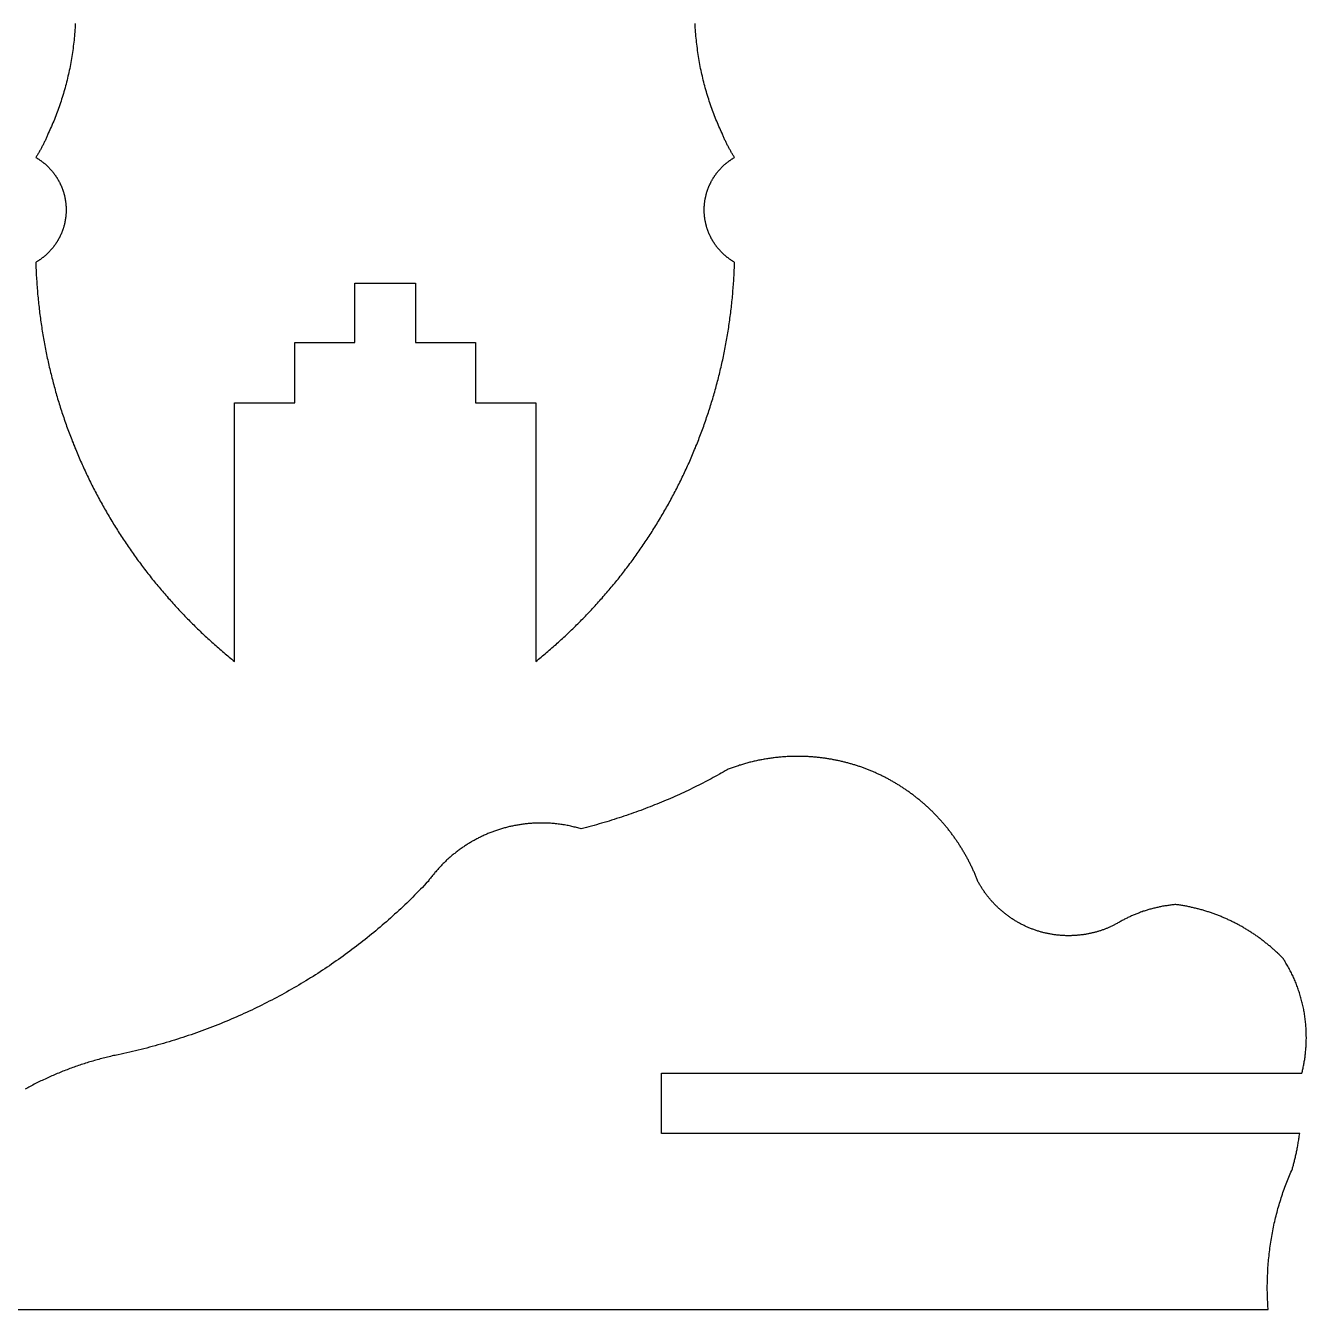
# Model space of a CAD drawing. Extents: x -331 to 1103, y -532 to 1751.
# Drawn here: x 719.1 to 977.4, y 1204.2 to 1463.2 of the extents above; entities that cross this region are included whole.
import ezdxf

# ---------------------------------------------------------------- set-up
doc = ezdxf.new("R2010")
doc.units = 0
doc.layers.add('Default_Layer', color=1, linetype='CONTINUOUS')

msp = doc.modelspace()

# ---------------------------------------------------------------- linework, layer by layer
at = {"layer": 'Default_Layer'}
for points in [[(729.11, 1463.57), (729.09, 1463.15), (729.07, 1462.73), (729.04, 1462.31), (729.01, 1461.89), (728.98, 1461.47), (728.94, 1461.06), (728.9, 1460.64), (728.86, 1460.23), (728.81, 1459.81), (728.77, 1459.4), (728.72, 1458.99), (728.66, 1458.58), (728.61, 1458.17), (728.55, 1457.76), (728.49, 1457.35), (728.42, 1456.94), (728.36, 1456.54), (728.29, 1456.13), (728.22, 1455.73), (728.14, 1455.33), (728.07, 1454.93), (727.99, 1454.53), (727.9, 1454.13), (727.82, 1453.73), (727.73, 1453.34), (727.64, 1452.94), (727.55, 1452.55), (727.46, 1452.15), (727.36, 1451.76), (727.26, 1451.37), (727.16, 1450.99), (727.05, 1450.6), (726.94, 1450.21), (726.83, 1449.83), (726.72, 1449.45), (726.61, 1449.07), (726.49, 1448.69), (726.37, 1448.31), (726.25, 1447.93), (726.12, 1447.56), (726, 1447.18), (725.87, 1446.81), (725.74, 1446.44), (725.6, 1446.07), (725.47, 1445.71), (725.33, 1445.34), (725.19, 1444.98), (725.05, 1444.62), (724.9, 1444.26), (724.76, 1443.9), (724.61, 1443.54), (724.45, 1443.19), (724.3, 1442.83), (724.15, 1442.48), (723.99, 1442.13), (723.83, 1441.78), (723.66, 1441.44), (723.59, 1441.26), (723.52, 1441.09), (723.45, 1440.92), (723.38, 1440.75), (723.31, 1440.58), (723.23, 1440.42), (723.16, 1440.25), (723.08, 1440.09), (723.01, 1439.93), (722.93, 1439.77), (722.86, 1439.61), (722.78, 1439.45), (722.7, 1439.29), (722.63, 1439.14), (722.55, 1438.98), (722.47, 1438.83), (722.39, 1438.68), (722.31, 1438.53), (722.23, 1438.38), (722.15, 1438.24), (722.07, 1438.09), (721.99, 1437.95), (721.91, 1437.81), (721.82, 1437.67), (721.74, 1437.53), (721.66, 1437.39), (721.57, 1437.25), (721.49, 1437.11), (721.4, 1436.98), (721.32, 1436.85), (721.23, 1436.71), (721.15, 1436.58), (721.23, 1436.53), (721.32, 1436.48), (721.4, 1436.43), (721.49, 1436.38), (721.57, 1436.32), (721.66, 1436.27), (721.74, 1436.21), (721.82, 1436.16), (721.9, 1436.1), (721.99, 1436.05), (722.07, 1435.99), (722.15, 1435.93), (722.23, 1435.87), (722.31, 1435.82), (722.39, 1435.76), (722.47, 1435.7), (722.55, 1435.63), (722.62, 1435.57), (722.7, 1435.51), (722.78, 1435.45), (722.85, 1435.39), (722.93, 1435.32), (723.01, 1435.26), (723.08, 1435.19), (723.15, 1435.13), (723.23, 1435.06), (723.3, 1435), (723.37, 1434.93), (723.45, 1434.86), (723.52, 1434.79), (723.59, 1434.73), (723.66, 1434.66), (723.73, 1434.59), (723.8, 1434.52), (723.87, 1434.45), (723.93, 1434.37), (724, 1434.3), (724.07, 1434.23), (724.13, 1434.16), (724.2, 1434.08), (724.27, 1434.01), (724.33, 1433.93), (724.39, 1433.86), (724.46, 1433.78), (724.52, 1433.71), (724.58, 1433.63), (724.64, 1433.55), (724.7, 1433.48), (724.76, 1433.4), (724.82, 1433.32), (724.88, 1433.24), (724.94, 1433.16), (725, 1433.08), (725.06, 1433), (725.11, 1432.92), (725.17, 1432.84), (725.22, 1432.76), (725.28, 1432.68), (725.33, 1432.59), (725.39, 1432.51), (725.44, 1432.43), (725.49, 1432.34), (725.54, 1432.26), (725.59, 1432.17), (725.64, 1432.09), (725.69, 1432), (725.74, 1431.92), (725.79, 1431.83), (725.83, 1431.74), (725.88, 1431.66), (725.93, 1431.57), (725.97, 1431.48), (726.02, 1431.39), (726.06, 1431.3), (726.1, 1431.21), (726.14, 1431.12), (726.19, 1431.03), (726.23, 1430.94), (726.27, 1430.85), (726.31, 1430.76), (726.34, 1430.67), (726.38, 1430.58), (726.42, 1430.48), (726.46, 1430.39), (726.49, 1430.3), (726.53, 1430.2), (726.56, 1430.11), (726.59, 1430.02), (726.63, 1429.92), (726.66, 1429.83), (726.69, 1429.73), (726.72, 1429.64), (726.75, 1429.54), (726.78, 1429.44), (726.81, 1429.35), (726.83, 1429.25), (726.86, 1429.15), (726.89, 1429.05), (726.91, 1428.96), (726.93, 1428.86), (726.96, 1428.76), (726.98, 1428.66), (727, 1428.56), (727.02, 1428.46), (727.04, 1428.36), (727.06, 1428.26), (727.08, 1428.16), (727.1, 1428.06), (727.11, 1427.96), (727.13, 1427.86), (727.15, 1427.76), (727.16, 1427.66), (727.17, 1427.56), (727.19, 1427.45), (727.2, 1427.35), (727.21, 1427.25), (727.22, 1427.15), (727.23, 1427.04), (727.24, 1426.94), (727.24, 1426.84), (727.25, 1426.73), (727.26, 1426.63), (727.26, 1426.52), (727.26, 1426.42), (727.27, 1426.31), (727.27, 1426.21), (727.27, 1426.1), (727.27, 1426), (727.27, 1425.89), (727.27, 1425.79), (727.27, 1425.68), (727.26, 1425.58), (727.26, 1425.47), (727.26, 1425.37), (727.25, 1425.26), (727.24, 1425.16), (727.24, 1425.06), (727.23, 1424.95), (727.22, 1424.85), (727.21, 1424.75), (727.2, 1424.64), (727.19, 1424.54), (727.17, 1424.44), (727.16, 1424.34), (727.15, 1424.24), (727.13, 1424.14), (727.11, 1424.03), (727.1, 1423.93), (727.08, 1423.83), (727.06, 1423.73), (727.04, 1423.63), (727.02, 1423.53), (727, 1423.43), (726.98, 1423.33), (726.96, 1423.24), (726.93, 1423.14), (726.91, 1423.04), (726.89, 1422.94), (726.86, 1422.84), (726.83, 1422.75), (726.81, 1422.65), (726.78, 1422.55), (726.75, 1422.46), (726.72, 1422.36), (726.69, 1422.26), (726.66, 1422.17), (726.63, 1422.07), (726.59, 1421.98), (726.56, 1421.89), (726.53, 1421.79), (726.49, 1421.7), (726.46, 1421.61), (726.42, 1421.51), (726.38, 1421.42), (726.34, 1421.33), (726.31, 1421.24), (726.27, 1421.14), (726.23, 1421.05), (726.19, 1420.96), (726.14, 1420.87), (726.1, 1420.78), (726.06, 1420.69), (726.02, 1420.6), (725.97, 1420.52), (725.93, 1420.43), (725.88, 1420.34), (725.83, 1420.25), (725.79, 1420.17), (725.74, 1420.08), (725.69, 1419.99), (725.64, 1419.91), (725.59, 1419.82), (725.54, 1419.74), (725.49, 1419.65), (725.44, 1419.57), (725.39, 1419.49), (725.33, 1419.4), (725.28, 1419.32), (725.22, 1419.24), (725.17, 1419.16), (725.11, 1419.07), (725.06, 1418.99), (725, 1418.91), (724.94, 1418.83), (724.88, 1418.75), (724.82, 1418.68), (724.76, 1418.6), (724.7, 1418.52), (724.64, 1418.44), (724.58, 1418.36), (724.52, 1418.29), (724.46, 1418.21), (724.39, 1418.14), (724.33, 1418.06), (724.27, 1417.99), (724.2, 1417.91), (724.13, 1417.84), (724.07, 1417.77), (724, 1417.69), (723.93, 1417.62), (723.87, 1417.55), (723.8, 1417.48), (723.73, 1417.41), (723.66, 1417.34), (723.59, 1417.27), (723.52, 1417.2), (723.45, 1417.13), (723.37, 1417.07), (723.3, 1417), (723.23, 1416.93), (723.15, 1416.87), (723.08, 1416.8), (723.01, 1416.74), (722.93, 1416.67), (722.85, 1416.61), (722.78, 1416.55), (722.7, 1416.48), (722.62, 1416.42), (722.55, 1416.36), (722.47, 1416.3), (722.39, 1416.24), (722.31, 1416.18), (722.23, 1416.12), (722.15, 1416.06), (722.07, 1416.01), (721.99, 1415.95), (721.9, 1415.89), (721.82, 1415.84), (721.74, 1415.78), (721.66, 1415.73), (721.57, 1415.67), (721.49, 1415.62), (721.4, 1415.57), (721.32, 1415.52), (721.23, 1415.46), (721.15, 1415.41), (721.16, 1415.03), (721.17, 1414.65), (721.19, 1414.27), (721.2, 1413.89), (721.22, 1413.51), (721.24, 1413.13), (721.26, 1412.75), (721.28, 1412.37), (721.3, 1411.99), (721.33, 1411.62), (721.35, 1411.24), (721.38, 1410.86), (721.41, 1410.48), (721.43, 1410.11), (721.47, 1409.73), (721.5, 1409.35), (721.53, 1408.98), (721.56, 1408.6), (721.6, 1408.23), (721.64, 1407.85), (721.67, 1407.48), (721.71, 1407.11), (721.75, 1406.73), (721.8, 1406.36), (721.84, 1405.99), (721.88, 1405.62), (721.93, 1405.24), (721.98, 1404.87), (722.02, 1404.5), (722.07, 1404.13), (722.12, 1403.76), (722.18, 1403.39), (722.23, 1403.02), (722.28, 1402.65), (722.34, 1402.28), (722.4, 1401.92), (722.45, 1401.55), (722.51, 1401.18), (722.57, 1400.81), (722.64, 1400.45), (722.7, 1400.08), (722.76, 1399.72), (722.83, 1399.35), (722.9, 1398.99), (722.96, 1398.62), (723.03, 1398.26), (723.1, 1397.9), (723.18, 1397.53), (723.25, 1397.17), (723.32, 1396.81), (723.4, 1396.45), (723.47, 1396.09), (723.55, 1395.73), (723.63, 1395.37), (723.71, 1395.01), (723.79, 1394.65), (723.87, 1394.29), (723.96, 1393.93), (724.04, 1393.57), (724.13, 1393.21), (724.22, 1392.86), (724.3, 1392.5), (724.39, 1392.15), (724.49, 1391.79), (724.58, 1391.44), (724.67, 1391.08), (724.76, 1390.73), (724.86, 1390.37), (724.96, 1390.02), (725.05, 1389.67), (725.15, 1389.32), (725.25, 1388.96), (725.36, 1388.61), (725.46, 1388.26), (725.56, 1387.91), (725.67, 1387.56), (725.77, 1387.21), (725.88, 1386.86), (725.99, 1386.52), (726.1, 1386.17), (726.21, 1385.82), (726.32, 1385.48), (726.43, 1385.13), (726.55, 1384.78), (726.66, 1384.44), (726.78, 1384.1), (726.89, 1383.75), (727.01, 1383.41), (727.13, 1383.06), (727.25, 1382.72), (727.38, 1382.38), (727.5, 1382.04), (727.62, 1381.7), (727.75, 1381.36), (727.87, 1381.02), (728, 1380.68), (728.13, 1380.34), (728.26, 1380), (728.39, 1379.67), (728.52, 1379.33), (728.66, 1378.99), (728.79, 1378.66), (728.93, 1378.32), (729.06, 1377.99), (729.2, 1377.65), (729.34, 1377.32), (729.48, 1376.99), (729.62, 1376.65), (729.76, 1376.32), (729.9, 1375.99), (730.05, 1375.66), (730.19, 1375.33), (730.34, 1375), (730.48, 1374.67), (730.63, 1374.34), (730.78, 1374.02), (730.93, 1373.69), (731.08, 1373.36), (731.24, 1373.04), (731.39, 1372.71), (731.54, 1372.39), (731.7, 1372.06), (731.86, 1371.74), (732.01, 1371.42), (732.17, 1371.09), (732.33, 1370.77), (732.49, 1370.45), (732.66, 1370.13), (732.82, 1369.81), (732.98, 1369.49), (733.15, 1369.17), (733.31, 1368.85), (733.48, 1368.54), (733.65, 1368.22), (733.82, 1367.9), (733.99, 1367.59), (734.16, 1367.27), (734.33, 1366.96), (734.51, 1366.64), (734.68, 1366.33), (734.86, 1366.02), (735.03, 1365.71), (735.21, 1365.4), (735.39, 1365.09), (735.57, 1364.78), (735.75, 1364.47), (735.93, 1364.16), (736.11, 1363.85), (736.3, 1363.54), (736.48, 1363.24), (736.67, 1362.93), (736.85, 1362.62), (737.04, 1362.32), (737.23, 1362.02), (737.42, 1361.71), (737.61, 1361.41), (737.8, 1361.11), (737.99, 1360.81), (738.19, 1360.51), (738.38, 1360.21), (738.58, 1359.91), (738.77, 1359.61), (738.97, 1359.31), (739.17, 1359.01), (739.37, 1358.72), (739.57, 1358.42), (739.77, 1358.13), (739.97, 1357.83), (740.17, 1357.54), (740.38, 1357.25), (740.58, 1356.95), (740.79, 1356.66), (740.99, 1356.37), (741.2, 1356.08), (741.41, 1355.79), (741.62, 1355.5), (741.83, 1355.21), (742.04, 1354.93), (742.26, 1354.64), (742.47, 1354.35), (742.68, 1354.07), (742.9, 1353.78), (743.11, 1353.5), (743.33, 1353.22), (743.55, 1352.94), (743.77, 1352.65), (743.99, 1352.37), (744.21, 1352.09), (744.43, 1351.81), (744.65, 1351.53), (744.88, 1351.26), (745.1, 1350.98), (745.33, 1350.7), (745.55, 1350.43), (745.78, 1350.15), (746.01, 1349.88), (746.24, 1349.61), (746.47, 1349.33), (746.7, 1349.06), (746.93, 1348.79), (747.16, 1348.52), (747.4, 1348.25), (747.63, 1347.98), (747.87, 1347.71), (748.1, 1347.45), (748.34, 1347.18), (748.58, 1346.91), (748.82, 1346.65), (749.06, 1346.38), (749.3, 1346.12), (749.54, 1345.86), (749.78, 1345.6), (750.02, 1345.34), (750.27, 1345.08), (750.51, 1344.82), (750.76, 1344.56), (751, 1344.3), (751.25, 1344.04), (751.5, 1343.79), (751.75, 1343.53), (752, 1343.28), (752.25, 1343.02), (752.5, 1342.77), (752.75, 1342.52), (753.01, 1342.27), (753.26, 1342.02), (753.52, 1341.77), (753.77, 1341.52), (754.03, 1341.27), (754.29, 1341.02), (754.54, 1340.78), (754.8, 1340.53), (755.06, 1340.29), (755.32, 1340.04), (755.59, 1339.8), (755.85, 1339.56), (756.11, 1339.31), (756.37, 1339.07), (756.64, 1338.83), (756.91, 1338.6), (757.17, 1338.36), (757.44, 1338.12), (757.71, 1337.88), (757.98, 1337.65), (758.25, 1337.41), (758.52, 1337.18), (758.79, 1336.95), (759.06, 1336.71), (759.33, 1336.48), (759.61, 1336.25), (759.88, 1336.02), (760.15, 1335.79), (760.43, 1335.57), (760.71, 1335.34), (760.99, 1335.11), (761.26, 1334.89), (761.26, 1387.08), (773.4, 1387.08), (773.4, 1399.22), (785.54, 1399.22), (785.54, 1411.23), (797.72, 1411.23), (797.72, 1399.22), (809.86, 1399.22), (809.86, 1387.08), (822, 1387.08), (822, 1334.89), (822.27, 1335.11), (822.55, 1335.34), (822.83, 1335.57), (823.1, 1335.79), (823.38, 1336.02), (823.65, 1336.25), (823.93, 1336.48), (824.2, 1336.71), (824.47, 1336.95), (824.74, 1337.18), (825.01, 1337.41), (825.28, 1337.65), (825.55, 1337.88), (825.82, 1338.12), (826.09, 1338.36), (826.35, 1338.6), (826.62, 1338.83), (826.88, 1339.07), (827.15, 1339.31), (827.41, 1339.56), (827.67, 1339.8), (827.94, 1340.04), (828.2, 1340.29), (828.46, 1340.53), (828.71, 1340.78), (828.97, 1341.02), (829.23, 1341.27), (829.49, 1341.52), (829.74, 1341.77), (830, 1342.02), (830.25, 1342.27), (830.51, 1342.52), (830.76, 1342.77), (831.01, 1343.02), (831.26, 1343.28), (831.51, 1343.53), (831.76, 1343.79), (832.01, 1344.04), (832.25, 1344.3), (832.5, 1344.56), (832.75, 1344.82), (832.99, 1345.08), (833.24, 1345.34), (833.48, 1345.6), (833.72, 1345.86), (833.96, 1346.12), (834.2, 1346.38), (834.44, 1346.65), (834.68, 1346.91), (834.92, 1347.18), (835.16, 1347.45), (835.39, 1347.71), (835.63, 1347.98), (835.86, 1348.25), (836.1, 1348.52), (836.33, 1348.79), (836.56, 1349.06), (836.79, 1349.33), (837.02, 1349.61), (837.25, 1349.88), (837.48, 1350.15), (837.7, 1350.43), (837.93, 1350.7), (838.16, 1350.98), (838.38, 1351.26), (838.6, 1351.53), (838.83, 1351.81), (839.05, 1352.09), (839.27, 1352.37), (839.49, 1352.65), (839.71, 1352.94), (839.93, 1353.22), (840.14, 1353.5), (840.36, 1353.78), (840.58, 1354.07), (840.79, 1354.35), (841, 1354.64), (841.22, 1354.93), (841.43, 1355.21), (841.64, 1355.5), (841.85, 1355.79), (842.06, 1356.08), (842.26, 1356.37), (842.47, 1356.66), (842.68, 1356.95), (842.88, 1357.25), (843.09, 1357.54), (843.29, 1357.83), (843.49, 1358.13), (843.69, 1358.42), (843.89, 1358.72), (844.09, 1359.01), (844.29, 1359.31), (844.49, 1359.61), (844.68, 1359.91), (844.88, 1360.21), (845.07, 1360.51), (845.27, 1360.81), (845.46, 1361.11), (845.65, 1361.41), (845.84, 1361.71), (846.03, 1362.02), (846.22, 1362.32), (846.41, 1362.62), (846.59, 1362.93), (846.78, 1363.24), (846.96, 1363.54), (847.15, 1363.85), (847.33, 1364.16), (847.51, 1364.47), (847.69, 1364.78), (847.87, 1365.09), (848.05, 1365.4), (848.23, 1365.71), (848.4, 1366.02), (848.58, 1366.33), (848.75, 1366.64), (848.92, 1366.96), (849.1, 1367.27), (849.27, 1367.59), (849.44, 1367.9), (849.61, 1368.22), (849.78, 1368.54), (849.94, 1368.85), (850.11, 1369.17), (850.27, 1369.49), (850.44, 1369.81), (850.6, 1370.13), (850.76, 1370.45), (850.92, 1370.77), (851.08, 1371.09), (851.24, 1371.42), (851.4, 1371.74), (851.56, 1372.06), (851.71, 1372.39), (851.87, 1372.71), (852.02, 1373.04), (852.17, 1373.36), (852.33, 1373.69), (852.48, 1374.02), (852.63, 1374.34), (852.77, 1374.67), (852.92, 1375), (853.07, 1375.33), (853.21, 1375.66), (853.36, 1375.99), (853.5, 1376.32), (853.64, 1376.65), (853.78, 1376.99), (853.92, 1377.32), (854.06, 1377.65), (854.2, 1377.99), (854.33, 1378.32), (854.47, 1378.66), (854.6, 1378.99), (854.74, 1379.33), (854.87, 1379.67), (855, 1380), (855.13, 1380.34), (855.26, 1380.68), (855.38, 1381.02), (855.51, 1381.36), (855.64, 1381.7), (855.76, 1382.04), (855.88, 1382.38), (856, 1382.72), (856.13, 1383.06), (856.25, 1383.41), (856.36, 1383.75), (856.48, 1384.1), (856.6, 1384.44), (856.71, 1384.78), (856.83, 1385.13), (856.94, 1385.48), (857.05, 1385.82), (857.16, 1386.17), (857.27, 1386.52), (857.38, 1386.86), (857.49, 1387.21), (857.59, 1387.56), (857.7, 1387.91), (857.8, 1388.26), (857.9, 1388.61), (858, 1388.96), (858.1, 1389.32), (858.2, 1389.67), (858.3, 1390.02), (858.4, 1390.37), (858.49, 1390.73), (858.59, 1391.08), (858.68, 1391.44), (858.77, 1391.79), (858.86, 1392.15), (858.95, 1392.5), (859.04, 1392.86), (859.13, 1393.21), (859.22, 1393.57), (859.3, 1393.93), (859.38, 1394.29), (859.47, 1394.65), (859.55, 1395.01), (859.63, 1395.37), (859.71, 1395.73), (859.78, 1396.09), (859.86, 1396.45), (859.94, 1396.81), (860.01, 1397.17), (860.08, 1397.53), (860.15, 1397.9), (860.23, 1398.26), (860.29, 1398.62), (860.36, 1398.99), (860.43, 1399.35), (860.49, 1399.72), (860.56, 1400.08), (860.62, 1400.45), (860.68, 1400.81), (860.74, 1401.18), (860.8, 1401.55), (860.86, 1401.92), (860.92, 1402.28), (860.97, 1402.65), (861.03, 1403.02), (861.08, 1403.39), (861.13, 1403.76), (861.18, 1404.13), (861.23, 1404.5), (861.28, 1404.87), (861.33, 1405.24), (861.37, 1405.62), (861.42, 1405.99), (861.46, 1406.36), (861.5, 1406.73), (861.54, 1407.11), (861.58, 1407.48), (861.62, 1407.85), (861.66, 1408.23), (861.69, 1408.6), (861.73, 1408.98), (861.76, 1409.35), (861.79, 1409.73), (861.82, 1410.11), (861.85, 1410.48), (861.88, 1410.86), (861.91, 1411.24), (861.93, 1411.62), (861.96, 1411.99), (861.98, 1412.37), (862, 1412.75), (862.02, 1413.13), (862.04, 1413.51), (862.06, 1413.89), (862.07, 1414.27), (862.09, 1414.65), (862.1, 1415.03), (862.11, 1415.41), (862.03, 1415.46), (861.94, 1415.52), (861.86, 1415.57), (861.77, 1415.62), (861.69, 1415.67), (861.6, 1415.73), (861.52, 1415.78), (861.44, 1415.84), (861.35, 1415.89), (861.27, 1415.95), (861.19, 1416.01), (861.11, 1416.06), (861.03, 1416.12), (860.95, 1416.18), (860.87, 1416.24), (860.79, 1416.3), (860.71, 1416.36), (860.63, 1416.42), (860.56, 1416.48), (860.48, 1416.55), (860.4, 1416.61), (860.33, 1416.67), (860.25, 1416.74), (860.18, 1416.8), (860.1, 1416.87), (860.03, 1416.93), (859.96, 1417), (859.88, 1417.07), (859.81, 1417.13), (859.74, 1417.2), (859.67, 1417.27), (859.6, 1417.34), (859.53, 1417.41), (859.46, 1417.48), (859.39, 1417.55), (859.32, 1417.62), (859.26, 1417.69), (859.19, 1417.77), (859.12, 1417.84), (859.06, 1417.91), (858.99, 1417.99), (858.93, 1418.06), (858.86, 1418.14), (858.8, 1418.21), (858.74, 1418.29), (858.68, 1418.36), (858.62, 1418.44), (858.55, 1418.52), (858.49, 1418.6), (858.43, 1418.68), (858.38, 1418.75), (858.32, 1418.83), (858.26, 1418.91), (858.2, 1418.99), (858.15, 1419.07), (858.09, 1419.16), (858.03, 1419.24), (857.98, 1419.32), (857.93, 1419.4), (857.87, 1419.49), (857.82, 1419.57), (857.77, 1419.65), (857.72, 1419.74), (857.67, 1419.82), (857.62, 1419.91), (857.57, 1419.99), (857.52, 1420.08), (857.47, 1420.17), (857.42, 1420.25), (857.38, 1420.34), (857.33, 1420.43), (857.29, 1420.52), (857.24, 1420.6), (857.2, 1420.69), (857.16, 1420.78), (857.11, 1420.87), (857.07, 1420.96), (857.03, 1421.05), (856.99, 1421.14), (856.95, 1421.24), (856.91, 1421.33), (856.88, 1421.42), (856.84, 1421.51), (856.8, 1421.61), (856.77, 1421.7), (856.73, 1421.79), (856.7, 1421.89), (856.67, 1421.98), (856.63, 1422.07), (856.6, 1422.17), (856.57, 1422.26), (856.54, 1422.36), (856.51, 1422.46), (856.48, 1422.55), (856.45, 1422.65), (856.43, 1422.75), (856.4, 1422.84), (856.37, 1422.94), (856.35, 1423.04), (856.32, 1423.14), (856.3, 1423.24), (856.28, 1423.33), (856.26, 1423.43), (856.24, 1423.53), (856.22, 1423.63), (856.2, 1423.73), (856.18, 1423.83), (856.16, 1423.93), (856.14, 1424.03), (856.13, 1424.14), (856.11, 1424.24), (856.1, 1424.34), (856.09, 1424.44), (856.07, 1424.54), (856.06, 1424.64), (856.05, 1424.75), (856.04, 1424.85), (856.03, 1424.95), (856.02, 1425.06), (856.02, 1425.16), (856.01, 1425.26), (856, 1425.37), (856, 1425.47), (855.99, 1425.58), (855.99, 1425.68), (855.99, 1425.79), (855.99, 1425.89), (855.99, 1426), (855.99, 1426.1), (855.99, 1426.21), (855.99, 1426.31), (855.99, 1426.42), (856, 1426.52), (856, 1426.63), (856.01, 1426.73), (856.02, 1426.84), (856.02, 1426.94), (856.03, 1427.04), (856.04, 1427.15), (856.05, 1427.25), (856.06, 1427.35), (856.07, 1427.45), (856.09, 1427.56), (856.1, 1427.66), (856.11, 1427.76), (856.13, 1427.86), (856.14, 1427.96), (856.16, 1428.06), (856.18, 1428.16), (856.2, 1428.26), (856.22, 1428.36), (856.24, 1428.46), (856.26, 1428.56), (856.28, 1428.66), (856.3, 1428.76), (856.32, 1428.86), (856.35, 1428.96), (856.37, 1429.05), (856.4, 1429.15), (856.43, 1429.25), (856.45, 1429.35), (856.48, 1429.44), (856.51, 1429.54), (856.54, 1429.64), (856.57, 1429.73), (856.6, 1429.83), (856.63, 1429.92), (856.67, 1430.02), (856.7, 1430.11), (856.73, 1430.2), (856.77, 1430.3), (856.8, 1430.39), (856.84, 1430.48), (856.88, 1430.58), (856.91, 1430.67), (856.95, 1430.76), (856.99, 1430.85), (857.03, 1430.94), (857.07, 1431.03), (857.11, 1431.12), (857.16, 1431.21), (857.2, 1431.3), (857.24, 1431.39), (857.29, 1431.48), (857.33, 1431.57), (857.38, 1431.66), (857.42, 1431.74), (857.47, 1431.83), (857.52, 1431.92), (857.57, 1432), (857.62, 1432.09), (857.67, 1432.17), (857.72, 1432.26), (857.77, 1432.34), (857.82, 1432.43), (857.87, 1432.51), (857.93, 1432.59), (857.98, 1432.68), (858.03, 1432.76), (858.09, 1432.84), (858.15, 1432.92), (858.2, 1433), (858.26, 1433.08), (858.32, 1433.16), (858.38, 1433.24), (858.43, 1433.32), (858.49, 1433.4), (858.55, 1433.48), (858.62, 1433.55), (858.68, 1433.63), (858.74, 1433.71), (858.8, 1433.78), (858.86, 1433.86), (858.93, 1433.93), (858.99, 1434.01), (859.06, 1434.08), (859.12, 1434.16), (859.19, 1434.23), (859.26, 1434.3), (859.32, 1434.37), (859.39, 1434.45), (859.46, 1434.52), (859.53, 1434.59), (859.6, 1434.66), (859.67, 1434.73), (859.74, 1434.79), (859.81, 1434.86), (859.88, 1434.93), (859.96, 1435), (860.03, 1435.06), (860.1, 1435.13), (860.18, 1435.19), (860.25, 1435.26), (860.33, 1435.32), (860.4, 1435.39), (860.48, 1435.45), (860.56, 1435.51), (860.63, 1435.57), (860.71, 1435.63), (860.79, 1435.7), (860.87, 1435.76), (860.95, 1435.82), (861.03, 1435.87), (861.11, 1435.93), (861.19, 1435.99), (861.27, 1436.05), (861.35, 1436.1), (861.44, 1436.16), (861.52, 1436.21), (861.6, 1436.27), (861.69, 1436.32), (861.77, 1436.38), (861.86, 1436.43), (861.94, 1436.48), (862.03, 1436.53), (862.11, 1436.58), (862.03, 1436.71), (861.94, 1436.85), (861.86, 1436.98), (861.77, 1437.11), (861.69, 1437.25), (861.6, 1437.39), (861.52, 1437.53), (861.44, 1437.67), (861.35, 1437.81), (861.27, 1437.95), (861.19, 1438.09), (861.11, 1438.24), (861.03, 1438.38), (860.95, 1438.53), (860.87, 1438.68), (860.79, 1438.83), (860.71, 1438.98), (860.63, 1439.14), (860.55, 1439.29), (860.48, 1439.45), (860.4, 1439.61), (860.32, 1439.77), (860.25, 1439.93), (860.17, 1440.09), (860.1, 1440.25), (860.03, 1440.42), (859.95, 1440.58), (859.88, 1440.75), (859.81, 1440.92), (859.74, 1441.09), (859.66, 1441.26), (859.59, 1441.44), (859.43, 1441.78), (859.27, 1442.13), (859.11, 1442.48), (858.96, 1442.83), (858.8, 1443.19), (858.65, 1443.54), (858.5, 1443.9), (858.36, 1444.26), (858.21, 1444.62), (858.07, 1444.98), (857.93, 1445.34), (857.79, 1445.71), (857.65, 1446.07), (857.52, 1446.44), (857.39, 1446.81), (857.26, 1447.18), (857.13, 1447.56), (857.01, 1447.93), (856.89, 1448.31), (856.77, 1448.69), (856.65, 1449.07), (856.54, 1449.45), (856.42, 1449.83), (856.31, 1450.21), (856.21, 1450.6), (856.1, 1450.99), (856, 1451.37), (855.9, 1451.76), (855.8, 1452.15), (855.71, 1452.55), (855.62, 1452.94), (855.53, 1453.34), (855.44, 1453.73), (855.35, 1454.13), (855.27, 1454.53), (855.19, 1454.93), (855.12, 1455.33), (855.04, 1455.73), (854.97, 1456.13), (854.9, 1456.54), (854.83, 1456.94), (854.77, 1457.35), (854.71, 1457.76), (854.65, 1458.17), (854.6, 1458.58), (854.54, 1458.99), (854.49, 1459.4), (854.45, 1459.81), (854.4, 1460.23), (854.36, 1460.64), (854.32, 1461.06), (854.28, 1461.47), (854.25, 1461.89), (854.22, 1462.31), (854.19, 1462.73), (854.17, 1463.15), (854.14, 1463.57)], [(686.03, 1204.23), (969.74, 1204.23), (969.72, 1204.48), (969.71, 1204.73), (969.69, 1204.99), (969.67, 1205.26), (969.66, 1205.52), (969.65, 1205.79), (969.63, 1206.06), (969.62, 1206.34), (969.61, 1206.62), (969.6, 1206.9), (969.6, 1207.18), (969.59, 1207.47), (969.59, 1207.76), (969.58, 1208.04), (969.58, 1208.33), (969.58, 1208.62), (969.58, 1209.03), (969.59, 1209.43), (969.59, 1209.84), (969.6, 1210.24), (969.61, 1210.65), (969.63, 1211.05), (969.65, 1211.45), (969.67, 1211.85), (969.69, 1212.25), (969.71, 1212.65), (969.74, 1213.05), (969.77, 1213.45), (969.81, 1213.85), (969.84, 1214.24), (969.88, 1214.64), (969.92, 1215.03), (969.96, 1215.43), (970.01, 1215.82), (970.06, 1216.21), (970.11, 1216.6), (970.16, 1216.99), (970.22, 1217.38), (970.28, 1217.77), (970.34, 1218.15), (970.4, 1218.54), (970.47, 1218.92), (970.53, 1219.31), (970.6, 1219.69), (970.68, 1220.07), (970.75, 1220.45), (970.83, 1220.83), (970.91, 1221.21), (970.99, 1221.58), (971.08, 1221.96), (971.16, 1222.33), (971.25, 1222.71), (971.34, 1223.08), (971.44, 1223.45), (971.53, 1223.82), (971.63, 1224.19), (971.73, 1224.55), (971.84, 1224.92), (971.94, 1225.28), (972.05, 1225.64), (972.16, 1226.01), (972.27, 1226.36), (972.38, 1226.72), (972.5, 1227.08), (972.62, 1227.43), (972.74, 1227.79), (972.86, 1228.14), (972.98, 1228.49), (973.11, 1228.84), (973.24, 1229.19), (973.37, 1229.53), (973.5, 1229.88), (973.64, 1230.22), (973.77, 1230.56), (973.91, 1230.9), (974.05, 1231.24), (974.19, 1231.58), (974.34, 1231.91), (974.49, 1232.25), (974.63, 1232.58), (974.69, 1232.76), (974.74, 1232.95), (974.79, 1233.13), (974.84, 1233.32), (974.89, 1233.52), (974.94, 1233.71), (974.99, 1233.91), (975.04, 1234.11), (975.09, 1234.32), (975.14, 1234.52), (975.19, 1234.73), (975.24, 1234.94), (975.29, 1235.16), (975.34, 1235.37), (975.38, 1235.59), (975.43, 1235.81), (975.48, 1236.04), (975.52, 1236.26), (975.57, 1236.49), (975.61, 1236.72), (975.66, 1236.96), (975.7, 1237.19), (975.74, 1237.43), (975.79, 1237.67), (975.83, 1237.91), (975.87, 1238.16), (975.91, 1238.41), (975.95, 1238.66), (975.99, 1238.91), (976.03, 1239.16), (976.07, 1239.42), (976.11, 1239.68), (847.39, 1239.68), (847.39, 1251.86), (976.54, 1251.86), (976.6, 1252.06), (976.65, 1252.27), (976.7, 1252.48), (976.75, 1252.69), (976.79, 1252.9), (976.84, 1253.11), (976.88, 1253.33), (976.93, 1253.54), (976.97, 1253.76), (977.01, 1253.98), (977.04, 1254.2), (977.08, 1254.43), (977.12, 1254.65), (977.15, 1254.87), (977.18, 1255.1), (977.21, 1255.33), (977.24, 1255.56), (977.26, 1255.78), (977.29, 1256.02), (977.31, 1256.25), (977.33, 1256.48), (977.35, 1256.71), (977.37, 1256.95), (977.39, 1257.18), (977.4, 1257.42), (977.41, 1257.66), (977.42, 1257.89), (977.43, 1258.13), (977.44, 1258.37), (977.44, 1258.61), (977.45, 1258.85), (977.45, 1259.09), (977.44, 1259.37), (977.44, 1259.64), (977.43, 1259.92), (977.43, 1260.19), (977.41, 1260.46), (977.4, 1260.74), (977.38, 1261.01), (977.37, 1261.28), (977.35, 1261.55), (977.32, 1261.82), (977.3, 1262.09), (977.27, 1262.36), (977.24, 1262.62), (977.2, 1262.89), (977.17, 1263.15), (977.13, 1263.42), (977.09, 1263.68), (977.05, 1263.95), (977, 1264.21), (976.96, 1264.47), (976.91, 1264.73), (976.86, 1264.99), (976.8, 1265.25), (976.75, 1265.51), (976.69, 1265.77), (976.63, 1266.02), (976.56, 1266.28), (976.5, 1266.53), (976.43, 1266.79), (976.36, 1267.04), (976.29, 1267.29), (976.22, 1267.54), (976.14, 1267.79), (976.06, 1268.04), (975.98, 1268.29), (975.9, 1268.53), (975.82, 1268.78), (975.73, 1269.02), (975.64, 1269.26), (975.55, 1269.51), (975.46, 1269.75), (975.37, 1269.99), (975.27, 1270.22), (975.17, 1270.46), (975.07, 1270.7), (974.97, 1270.93), (974.87, 1271.17), (974.76, 1271.4), (974.65, 1271.63), (974.54, 1271.86), (974.43, 1272.09), (974.32, 1272.31), (974.2, 1272.54), (974.08, 1272.76), (973.96, 1272.99), (973.84, 1273.21), (973.72, 1273.43), (973.59, 1273.65), (973.47, 1273.87), (973.34, 1274.08), (973.21, 1274.3), (973.08, 1274.51), (972.94, 1274.73), (972.81, 1274.94), (972.81, 1274.94), (972.68, 1275.07), (972.54, 1275.21), (972.41, 1275.34), (972.28, 1275.48), (972.14, 1275.61), (972.01, 1275.74), (971.87, 1275.87), (971.73, 1276), (971.6, 1276.13), (971.46, 1276.26), (971.32, 1276.39), (971.18, 1276.52), (971.04, 1276.65), (970.9, 1276.78), (970.76, 1276.9), (970.62, 1277.03), (970.48, 1277.15), (970.33, 1277.28), (970.19, 1277.4), (970.05, 1277.52), (969.9, 1277.64), (969.76, 1277.76), (969.61, 1277.88), (969.46, 1278), (969.31, 1278.12), (969.17, 1278.24), (969.02, 1278.36), (968.87, 1278.47), (968.72, 1278.59), (968.57, 1278.71), (968.42, 1278.82), (968.26, 1278.93), (968.11, 1279.05), (967.96, 1279.16), (967.8, 1279.27), (967.65, 1279.38), (967.5, 1279.49), (967.34, 1279.6), (967.18, 1279.71), (967.03, 1279.81), (966.87, 1279.92), (966.71, 1280.03), (966.55, 1280.13), (966.39, 1280.24), (966.23, 1280.34), (966.07, 1280.44), (965.91, 1280.54), (965.75, 1280.64), (965.59, 1280.74), (965.43, 1280.84), (965.26, 1280.94), (965.1, 1281.04), (964.94, 1281.14), (964.77, 1281.23), (964.61, 1281.33), (964.44, 1281.42), (964.27, 1281.52), (964.11, 1281.61), (963.94, 1281.7), (963.77, 1281.79), (963.6, 1281.88), (963.43, 1281.97), (963.26, 1282.06), (963.09, 1282.15), (962.92, 1282.24), (962.75, 1282.32), (962.58, 1282.41), (962.4, 1282.49), (962.23, 1282.58), (962.06, 1282.66), (961.88, 1282.74), (961.71, 1282.82), (961.53, 1282.9), (961.36, 1282.98), (961.18, 1283.06), (961, 1283.14), (960.83, 1283.21), (960.65, 1283.29), (960.47, 1283.36), (960.29, 1283.44), (960.11, 1283.51), (959.93, 1283.58), (959.75, 1283.65), (959.57, 1283.72), (959.39, 1283.79), (959.21, 1283.86), (959.02, 1283.93), (958.84, 1284), (958.66, 1284.06), (958.47, 1284.13), (958.29, 1284.19), (958.11, 1284.25), (957.92, 1284.31), (957.73, 1284.38), (957.55, 1284.44), (957.36, 1284.49), (957.17, 1284.55), (956.99, 1284.61), (956.8, 1284.67), (956.61, 1284.72), (956.42, 1284.78), (956.23, 1284.83), (956.04, 1284.88), (955.85, 1284.93), (955.66, 1284.99), (955.47, 1285.03), (955.28, 1285.08), (955.08, 1285.13), (954.89, 1285.18), (954.7, 1285.22), (954.5, 1285.27), (954.31, 1285.31), (954.12, 1285.36), (953.92, 1285.4), (953.73, 1285.44), (953.53, 1285.48), (953.33, 1285.52), (953.14, 1285.56), (952.94, 1285.59), (952.74, 1285.63), (952.55, 1285.66), (952.35, 1285.7), (952.15, 1285.73), (951.95, 1285.76), (951.75, 1285.79), (951.55, 1285.82), (951.35, 1285.85), (951.15, 1285.88), (950.94, 1285.86), (950.73, 1285.84), (950.52, 1285.82), (950.31, 1285.79), (950.1, 1285.77), (949.9, 1285.74), (949.69, 1285.71), (949.48, 1285.69), (949.28, 1285.65), (949.07, 1285.62), (948.87, 1285.59), (948.67, 1285.55), (948.46, 1285.52), (948.26, 1285.48), (948.06, 1285.44), (947.86, 1285.4), (947.66, 1285.36), (947.46, 1285.31), (947.26, 1285.27), (947.06, 1285.22), (946.86, 1285.18), (946.67, 1285.13), (946.47, 1285.08), (946.27, 1285.03), (946.08, 1284.97), (945.89, 1284.92), (945.69, 1284.86), (945.5, 1284.81), (945.31, 1284.75), (945.12, 1284.69), (944.93, 1284.63), (944.74, 1284.57), (944.55, 1284.51), (944.36, 1284.44), (944.18, 1284.38), (943.99, 1284.31), (943.8, 1284.24), (943.62, 1284.17), (943.43, 1284.1), (943.25, 1284.03), (943.07, 1283.96), (942.89, 1283.88), (942.71, 1283.81), (942.53, 1283.73), (942.35, 1283.65), (942.17, 1283.58), (941.99, 1283.5), (941.82, 1283.41), (941.64, 1283.33), (941.47, 1283.25), (941.29, 1283.16), (941.12, 1283.08), (940.95, 1282.99), (940.78, 1282.9), (940.61, 1282.81), (940.44, 1282.72), (940.27, 1282.63), (940.1, 1282.54), (939.93, 1282.45), (939.77, 1282.35), (939.6, 1282.26), (939.44, 1282.16), (939.28, 1282.06), (939.12, 1281.96), (938.98, 1281.89), (938.85, 1281.83), (938.72, 1281.76), (938.59, 1281.69), (938.45, 1281.63), (938.32, 1281.56), (938.18, 1281.5), (938.04, 1281.43), (937.91, 1281.37), (937.77, 1281.31), (937.63, 1281.25), (937.49, 1281.19), (937.35, 1281.13), (937.21, 1281.08), (937.07, 1281.02), (936.93, 1280.97), (936.79, 1280.91), (936.64, 1280.86), (936.5, 1280.81), (936.35, 1280.75), (936.21, 1280.7), (936.06, 1280.65), (935.92, 1280.61), (935.77, 1280.56), (935.62, 1280.51), (935.48, 1280.47), (935.33, 1280.42), (935.18, 1280.38), (935.03, 1280.34), (934.88, 1280.3), (934.73, 1280.26), (934.58, 1280.22), (934.42, 1280.18), (934.27, 1280.15), (934.12, 1280.11), (933.96, 1280.08), (933.81, 1280.04), (933.66, 1280.01), (933.5, 1279.98), (933.35, 1279.95), (933.19, 1279.92), (933.03, 1279.9), (932.88, 1279.87), (932.72, 1279.85), (932.56, 1279.82), (932.4, 1279.8), (932.24, 1279.78), (932.09, 1279.76), (931.93, 1279.74), (931.77, 1279.72), (931.61, 1279.7), (931.45, 1279.69), (931.28, 1279.67), (931.12, 1279.66), (930.96, 1279.65), (930.8, 1279.64), (930.64, 1279.63), (930.47, 1279.62), (930.31, 1279.61), (930.15, 1279.61), (929.98, 1279.6), (929.82, 1279.6), (929.65, 1279.6), (929.49, 1279.6), (929.3, 1279.6), (929.12, 1279.6), (928.94, 1279.6), (928.75, 1279.61), (928.57, 1279.62), (928.39, 1279.63), (928.21, 1279.64), (928.02, 1279.65), (927.84, 1279.66), (927.66, 1279.68), (927.48, 1279.69), (927.3, 1279.71), (927.12, 1279.73), (926.94, 1279.75), (926.76, 1279.77), (926.59, 1279.8), (926.41, 1279.82), (926.23, 1279.85), (926.06, 1279.88), (925.88, 1279.91), (925.7, 1279.94), (925.53, 1279.97), (925.35, 1280.01), (925.18, 1280.05), (925.01, 1280.08), (924.83, 1280.12), (924.66, 1280.16), (924.49, 1280.2), (924.32, 1280.25), (924.15, 1280.29), (923.98, 1280.34), (923.81, 1280.39), (923.64, 1280.43), (923.47, 1280.48), (923.3, 1280.54), (923.13, 1280.59), (922.97, 1280.64), (922.8, 1280.7), (922.64, 1280.76), (922.47, 1280.82), (922.31, 1280.88), (922.14, 1280.94), (921.98, 1281), (921.82, 1281.06), (921.66, 1281.13), (921.5, 1281.2), (921.34, 1281.26), (921.18, 1281.33), (921.02, 1281.4), (920.86, 1281.47), (920.7, 1281.55), (920.55, 1281.62), (920.39, 1281.7), (920.23, 1281.78), (920.08, 1281.85), (919.93, 1281.93), (919.77, 1282.01), (919.62, 1282.1), (919.47, 1282.18), (919.32, 1282.26), (919.17, 1282.35), (919.02, 1282.44), (918.87, 1282.52), (918.72, 1282.61), (918.58, 1282.7), (918.43, 1282.8), (918.28, 1282.89), (918.14, 1282.98), (918, 1283.08), (917.85, 1283.17), (917.71, 1283.27), (917.57, 1283.37), (917.43, 1283.47), (917.29, 1283.57), (917.15, 1283.67), (917.01, 1283.78), (916.87, 1283.88), (916.74, 1283.99), (916.6, 1284.09), (916.47, 1284.2), (916.34, 1284.31), (916.2, 1284.42), (916.07, 1284.53), (915.94, 1284.65), (915.81, 1284.76), (915.68, 1284.87), (915.55, 1284.99), (915.43, 1285.1), (915.3, 1285.22), (915.18, 1285.34), (915.05, 1285.46), (914.93, 1285.58), (914.81, 1285.7), (914.68, 1285.83), (914.56, 1285.95), (914.44, 1286.07), (914.33, 1286.2), (914.21, 1286.33), (914.09, 1286.45), (913.98, 1286.58), (913.86, 1286.71), (913.75, 1286.84), (913.64, 1286.98), (913.53, 1287.11), (913.42, 1287.24), (913.31, 1287.38), (913.2, 1287.51), (913.09, 1287.65), (912.99, 1287.79), (912.88, 1287.92), (912.78, 1288.06), (912.67, 1288.2), (912.57, 1288.34), (912.47, 1288.49), (912.37, 1288.63), (912.28, 1288.77), (912.18, 1288.92), (912.08, 1289.06), (911.99, 1289.21), (911.89, 1289.36), (911.8, 1289.5), (911.71, 1289.65), (911.62, 1289.8), (911.53, 1289.95), (911.44, 1290.1), (911.36, 1290.26), (911.27, 1290.41), (911.19, 1290.56), (911.12, 1290.74), (911.05, 1290.91), (910.98, 1291.08), (910.91, 1291.25), (910.84, 1291.43), (910.77, 1291.6), (910.7, 1291.77), (910.63, 1291.94), (910.56, 1292.11), (910.48, 1292.28), (910.41, 1292.45), (910.33, 1292.62), (910.26, 1292.79), (910.18, 1292.96), (910.1, 1293.12), (910.03, 1293.29), (909.95, 1293.46), (909.87, 1293.63), (909.79, 1293.79), (909.71, 1293.96), (909.62, 1294.12), (909.54, 1294.29), (909.46, 1294.45), (909.37, 1294.62), (909.29, 1294.78), (909.2, 1294.94), (909.12, 1295.1), (909.03, 1295.27), (908.94, 1295.43), (908.85, 1295.59), (908.76, 1295.75), (908.68, 1295.91), (908.58, 1296.07), (908.49, 1296.23), (908.4, 1296.39), (908.31, 1296.54), (908.22, 1296.7), (908.12, 1296.86), (908.03, 1297.02), (907.93, 1297.17), (907.84, 1297.33), (907.74, 1297.48), (907.64, 1297.64), (907.54, 1297.79), (907.44, 1297.94), (907.35, 1298.1), (907.25, 1298.25), (907.14, 1298.4), (907.04, 1298.55), (906.94, 1298.71), (906.84, 1298.86), (906.73, 1299.01), (906.63, 1299.16), (906.53, 1299.3), (906.42, 1299.45), (906.31, 1299.6), (906.21, 1299.75), (906.1, 1299.89), (905.99, 1300.04), (905.88, 1300.19), (905.77, 1300.33), (905.66, 1300.48), (905.55, 1300.62), (905.44, 1300.77), (905.33, 1300.91), (905.22, 1301.05), (905.1, 1301.19), (904.99, 1301.33), (904.88, 1301.48), (904.76, 1301.62), (904.65, 1301.76), (904.53, 1301.89), (904.41, 1302.03), (904.29, 1302.17), (904.18, 1302.31), (904.06, 1302.45), (903.94, 1302.58), (903.82, 1302.72), (903.7, 1302.85), (903.58, 1302.99), (903.46, 1303.12), (903.33, 1303.26), (903.21, 1303.39), (903.09, 1303.52), (902.96, 1303.65), (902.84, 1303.78), (902.71, 1303.91), (902.59, 1304.04), (902.46, 1304.17), (902.33, 1304.3), (902.2, 1304.43), (902.08, 1304.56), (901.95, 1304.69), (901.82, 1304.81), (901.69, 1304.94), (901.56, 1305.06), (901.43, 1305.19), (901.29, 1305.31), (901.16, 1305.43), (901.03, 1305.56), (900.9, 1305.68), (900.76, 1305.8), (900.63, 1305.92), (900.49, 1306.04), (900.36, 1306.16), (900.22, 1306.28), (900.08, 1306.4), (899.95, 1306.52), (899.81, 1306.63), (899.67, 1306.75), (899.53, 1306.87), (899.39, 1306.98), (899.25, 1307.1), (899.11, 1307.21), (898.97, 1307.32), (898.83, 1307.43), (898.69, 1307.55), (898.55, 1307.66), (898.4, 1307.77), (898.26, 1307.88), (898.12, 1307.99), (897.97, 1308.1), (897.83, 1308.2), (897.68, 1308.31), (897.53, 1308.42), (897.39, 1308.52), (897.24, 1308.63), (897.09, 1308.73), (896.94, 1308.84), (896.8, 1308.94), (896.65, 1309.04), (896.5, 1309.14), (896.35, 1309.25), (896.2, 1309.35), (896.05, 1309.45), (895.89, 1309.54), (895.74, 1309.64), (895.59, 1309.74), (895.44, 1309.84), (895.28, 1309.93), (895.13, 1310.03), (894.97, 1310.12), (894.82, 1310.22), (894.66, 1310.31), (894.51, 1310.4), (894.35, 1310.5), (894.2, 1310.59), (894.04, 1310.68), (893.88, 1310.77), (893.72, 1310.86), (893.56, 1310.95), (893.41, 1311.03), (893.25, 1311.12), (893.09, 1311.21), (892.93, 1311.29), (892.77, 1311.38), (892.6, 1311.46), (892.44, 1311.54), (892.28, 1311.63), (892.12, 1311.71), (891.95, 1311.79), (891.79, 1311.87), (891.63, 1311.95), (891.46, 1312.03), (891.3, 1312.11), (891.13, 1312.18), (890.97, 1312.26), (890.8, 1312.33), (890.64, 1312.41), (890.47, 1312.48), (890.3, 1312.56), (890.14, 1312.63), (889.97, 1312.7), (889.8, 1312.77), (889.63, 1312.84), (889.46, 1312.91), (889.29, 1312.98), (889.12, 1313.05), (888.95, 1313.12), (888.78, 1313.18), (888.61, 1313.25), (888.44, 1313.31), (888.27, 1313.38), (888.09, 1313.44), (887.92, 1313.5), (887.75, 1313.56), (887.58, 1313.63), (887.4, 1313.69), (887.23, 1313.74), (887.05, 1313.8), (886.88, 1313.86), (886.7, 1313.92), (886.53, 1313.97), (886.35, 1314.03), (886.18, 1314.08), (886, 1314.14), (885.82, 1314.19), (885.65, 1314.24), (885.47, 1314.29), (885.29, 1314.34), (885.11, 1314.39), (884.93, 1314.44), (884.75, 1314.49), (884.57, 1314.53), (884.4, 1314.58), (884.22, 1314.63), (884.04, 1314.67), (883.85, 1314.71), (883.67, 1314.76), (883.49, 1314.8), (883.31, 1314.84), (883.13, 1314.88), (882.95, 1314.92), (882.76, 1314.96), (882.58, 1314.99), (882.4, 1315.03), (882.21, 1315.07), (882.03, 1315.1), (881.85, 1315.14), (881.66, 1315.17), (881.48, 1315.2), (881.29, 1315.23), (881.11, 1315.26), (880.92, 1315.29), (880.74, 1315.32), (880.55, 1315.35), (880.36, 1315.38), (880.18, 1315.4), (879.99, 1315.43), (879.8, 1315.45), (879.61, 1315.48), (879.43, 1315.5), (879.24, 1315.52), (879.05, 1315.54), (878.86, 1315.56), (878.67, 1315.58), (878.48, 1315.6), (878.29, 1315.62), (878.1, 1315.63), (877.91, 1315.65), (877.72, 1315.66), (877.53, 1315.68), (877.34, 1315.69), (877.15, 1315.7), (876.96, 1315.71), (876.77, 1315.72), (876.58, 1315.73), (876.39, 1315.74), (876.19, 1315.74), (876, 1315.75), (875.81, 1315.76), (875.62, 1315.76), (875.42, 1315.76), (875.23, 1315.77), (875.04, 1315.77), (874.84, 1315.77), (874.6, 1315.77), (874.36, 1315.76), (874.12, 1315.76), (873.89, 1315.76), (873.65, 1315.75), (873.41, 1315.74), (873.17, 1315.73), (872.94, 1315.72), (872.7, 1315.71), (872.46, 1315.7), (872.23, 1315.68), (871.99, 1315.67), (871.76, 1315.65), (871.53, 1315.63), (871.29, 1315.61), (871.06, 1315.59), (870.83, 1315.56), (870.59, 1315.54), (870.36, 1315.51), (870.13, 1315.49), (869.9, 1315.46), (869.67, 1315.43), (869.44, 1315.4), (869.21, 1315.37), (868.98, 1315.33), (868.76, 1315.3), (868.53, 1315.26), (868.3, 1315.22), (868.08, 1315.18), (867.85, 1315.14), (867.63, 1315.1), (867.4, 1315.06), (867.18, 1315.02), (866.96, 1314.97), (866.74, 1314.93), (866.51, 1314.88), (866.29, 1314.83), (866.07, 1314.78), (865.85, 1314.73), (865.64, 1314.68), (865.42, 1314.62), (865.2, 1314.57), (864.99, 1314.51), (864.77, 1314.46), (864.56, 1314.4), (864.34, 1314.34), (864.13, 1314.28), (863.92, 1314.22), (863.71, 1314.15), (863.5, 1314.09), (863.29, 1314.02), (863.08, 1313.96), (862.87, 1313.89), (862.66, 1313.82), (862.46, 1313.75), (862.25, 1313.68), (862.05, 1313.61), (861.84, 1313.54), (861.64, 1313.46), (861.44, 1313.39), (861.24, 1313.31), (861.04, 1313.23), (860.84, 1313.16), (860.64, 1313.08), (860.24, 1312.84), (859.84, 1312.61), (859.44, 1312.39), (859.04, 1312.16), (858.63, 1311.93), (858.22, 1311.71), (857.81, 1311.48), (857.4, 1311.26), (856.98, 1311.04), (856.57, 1310.82), (856.15, 1310.6), (855.73, 1310.38), (855.31, 1310.17), (854.88, 1309.95), (854.46, 1309.74), (854.03, 1309.53), (853.6, 1309.32), (853.17, 1309.11), (852.74, 1308.9), (852.3, 1308.7), (851.86, 1308.49), (851.42, 1308.29), (850.98, 1308.09), (850.54, 1307.89), (850.09, 1307.69), (849.64, 1307.49), (849.19, 1307.29), (848.74, 1307.1), (848.29, 1306.91), (847.83, 1306.72), (847.38, 1306.53), (846.92, 1306.34), (846.46, 1306.15), (845.99, 1305.96), (845.53, 1305.78), (845.06, 1305.6), (844.59, 1305.42), (844.12, 1305.24), (843.65, 1305.06), (843.17, 1304.88), (842.69, 1304.71), (842.21, 1304.53), (841.73, 1304.36), (841.25, 1304.19), (840.76, 1304.02), (840.28, 1303.86), (839.79, 1303.69), (839.3, 1303.53), (838.8, 1303.37), (838.31, 1303.21), (837.81, 1303.05), (837.31, 1302.89), (836.81, 1302.73), (836.31, 1302.58), (835.8, 1302.43), (835.29, 1302.28), (834.79, 1302.13), (834.27, 1301.98), (833.76, 1301.84), (833.25, 1301.69), (832.73, 1301.55), (832.21, 1301.41), (831.69, 1301.27), (831.16, 1301.14), (830.94, 1301.21), (830.71, 1301.27), (830.48, 1301.34), (830.24, 1301.4), (830.01, 1301.46), (829.77, 1301.52), (829.53, 1301.58), (829.29, 1301.64), (829.05, 1301.69), (828.81, 1301.74), (828.56, 1301.79), (828.31, 1301.84), (828.06, 1301.89), (827.81, 1301.93), (827.56, 1301.97), (827.31, 1302.01), (827.05, 1302.05), (826.8, 1302.08), (826.54, 1302.11), (826.28, 1302.14), (826.02, 1302.17), (825.76, 1302.2), (825.5, 1302.22), (825.24, 1302.24), (824.98, 1302.26), (824.71, 1302.27), (824.45, 1302.29), (824.18, 1302.3), (823.91, 1302.31), (823.64, 1302.31), (823.38, 1302.32), (823.11, 1302.32), (822.89, 1302.32), (822.67, 1302.32), (822.45, 1302.31), (822.23, 1302.31), (822.01, 1302.3), (821.8, 1302.29), (821.58, 1302.28), (821.36, 1302.27), (821.15, 1302.25), (820.93, 1302.24), (820.72, 1302.22), (820.5, 1302.2), (820.29, 1302.18), (820.07, 1302.16), (819.86, 1302.13), (819.65, 1302.11), (819.43, 1302.08), (819.22, 1302.05), (819.01, 1302.02), (818.8, 1301.99), (818.59, 1301.96), (818.38, 1301.92), (818.17, 1301.88), (817.96, 1301.85), (817.75, 1301.81), (817.54, 1301.77), (817.34, 1301.72), (817.13, 1301.68), (816.93, 1301.63), (816.72, 1301.59), (816.51, 1301.54), (816.31, 1301.49), (816.11, 1301.44), (815.9, 1301.38), (815.7, 1301.33), (815.5, 1301.27), (815.3, 1301.21), (815.1, 1301.16), (814.9, 1301.09), (814.7, 1301.03), (814.5, 1300.97), (814.3, 1300.9), (814.1, 1300.84), (813.91, 1300.77), (813.71, 1300.7), (813.51, 1300.63), (813.32, 1300.56), (813.12, 1300.48), (812.93, 1300.41), (812.74, 1300.33), (812.55, 1300.26), (812.35, 1300.18), (812.16, 1300.1), (811.97, 1300.02), (811.78, 1299.93), (811.59, 1299.85), (811.41, 1299.76), (811.22, 1299.67), (811.03, 1299.59), (810.85, 1299.5), (810.66, 1299.4), (810.48, 1299.31), (810.29, 1299.22), (810.11, 1299.12), (809.93, 1299.03), (809.75, 1298.93), (809.57, 1298.83), (809.39, 1298.73), (809.21, 1298.63), (809.03, 1298.52), (808.85, 1298.42), (808.68, 1298.31), (808.5, 1298.21), (808.33, 1298.1), (808.15, 1297.99), (807.98, 1297.88), (807.81, 1297.77), (807.64, 1297.66), (807.47, 1297.54), (807.3, 1297.43), (807.13, 1297.31), (806.96, 1297.19), (806.79, 1297.07), (806.63, 1296.95), (806.46, 1296.83), (806.3, 1296.71), (806.13, 1296.58), (805.97, 1296.46), (805.81, 1296.33), (805.65, 1296.2), (805.49, 1296.08), (805.33, 1295.95), (805.17, 1295.82), (805.02, 1295.68), (804.86, 1295.55), (804.71, 1295.42), (804.55, 1295.28), (804.4, 1295.14), (804.25, 1295.01), (804.1, 1294.87), (803.95, 1294.73), (803.8, 1294.59), (803.65, 1294.45), (803.5, 1294.3), (803.36, 1294.16), (803.21, 1294.01), (803.07, 1293.87), (802.92, 1293.72), (802.78, 1293.57), (802.64, 1293.42), (802.5, 1293.27), (802.36, 1293.12), (802.22, 1292.97), (802.09, 1292.81), (801.95, 1292.66), (801.82, 1292.5), (801.68, 1292.35), (801.55, 1292.19), (801.42, 1292.03), (801.29, 1291.87), (801.16, 1291.71), (801.03, 1291.55), (800.91, 1291.39), (800.78, 1291.23), (800.66, 1291.06), (800.53, 1290.9), (800.41, 1290.73), (800.29, 1290.56), (799.91, 1290.16), (799.52, 1289.75), (799.14, 1289.35), (798.75, 1288.95), (798.36, 1288.55), (797.97, 1288.15), (797.57, 1287.76), (797.18, 1287.36), (796.78, 1286.97), (796.38, 1286.58), (795.98, 1286.19), (795.58, 1285.81), (795.17, 1285.42), (794.77, 1285.04), (794.36, 1284.66), (793.95, 1284.28), (793.54, 1283.91), (793.12, 1283.53), (792.71, 1283.16), (792.29, 1282.79), (791.87, 1282.42), (791.45, 1282.06), (791.03, 1281.69), (790.6, 1281.33), (790.18, 1280.97), (789.75, 1280.61), (789.32, 1280.25), (788.89, 1279.9), (788.46, 1279.54), (788.02, 1279.19), (787.59, 1278.85), (787.15, 1278.5), (786.71, 1278.15), (786.27, 1277.81), (785.82, 1277.47), (785.38, 1277.13), (784.93, 1276.8), (784.48, 1276.46), (784.03, 1276.13), (783.58, 1275.8), (783.13, 1275.47), (782.67, 1275.14), (782.22, 1274.82), (781.76, 1274.5), (781.3, 1274.18), (780.83, 1273.86), (780.37, 1273.54), (779.91, 1273.23), (779.44, 1272.92), (778.97, 1272.61), (778.5, 1272.3), (778.03, 1272), (777.56, 1271.7), (777.08, 1271.39), (776.6, 1271.1), (776.13, 1270.8), (775.65, 1270.51), (775.17, 1270.21), (774.68, 1269.92), (774.2, 1269.64), (773.71, 1269.35), (773.22, 1269.07), (772.74, 1268.79), (772.24, 1268.51), (771.75, 1268.23), (771.26, 1267.96), (770.76, 1267.69), (770.27, 1267.42), (769.77, 1267.15), (769.27, 1266.88), (768.76, 1266.62), (768.26, 1266.36), (767.76, 1266.1), (767.25, 1265.84), (766.74, 1265.59), (766.23, 1265.34), (765.72, 1265.09), (765.21, 1264.84), (764.7, 1264.6), (764.18, 1264.36), (763.66, 1264.12), (763.14, 1263.88), (762.63, 1263.64), (762.1, 1263.41), (761.58, 1263.18), (761.06, 1262.95), (760.53, 1262.73), (760, 1262.5), (759.47, 1262.28), (758.94, 1262.06), (758.41, 1261.85), (757.88, 1261.63), (757.35, 1261.42), (756.81, 1261.21), (756.27, 1261.01), (755.73, 1260.8), (755.19, 1260.6), (754.65, 1260.4), (754.11, 1260.2), (753.56, 1260.01), (753.02, 1259.82), (752.47, 1259.63), (751.92, 1259.44), (751.37, 1259.26), (750.82, 1259.08), (750.27, 1258.9), (749.71, 1258.72), (749.16, 1258.55), (748.6, 1258.37), (748.04, 1258.2), (747.48, 1258.04), (746.92, 1257.87), (746.36, 1257.71), (745.8, 1257.55), (745.23, 1257.39), (744.66, 1257.24), (744.1, 1257.09), (743.53, 1256.94), (742.96, 1256.79), (742.39, 1256.65), (741.81, 1256.51), (741.24, 1256.37), (740.66, 1256.23), (740.09, 1256.1), (739.51, 1255.97), (738.93, 1255.84), (738.35, 1255.72), (737.77, 1255.59), (737.46, 1255.53), (737.16, 1255.46), (736.86, 1255.4), (736.55, 1255.33), (736.25, 1255.26), (735.95, 1255.19), (735.65, 1255.12), (735.35, 1255.04), (735.05, 1254.97), (734.75, 1254.89), (734.45, 1254.81), (734.15, 1254.73), (733.86, 1254.65), (733.56, 1254.57), (733.26, 1254.49), (732.97, 1254.41), (732.67, 1254.32), (732.38, 1254.23), (732.08, 1254.15), (731.79, 1254.06), (731.5, 1253.97), (731.21, 1253.88), (730.91, 1253.78), (730.62, 1253.69), (730.33, 1253.59), (730.04, 1253.5), (729.75, 1253.4), (729.46, 1253.3), (729.18, 1253.2), (728.89, 1253.1), (728.6, 1252.99), (728.32, 1252.89), (728.03, 1252.78), (727.75, 1252.68), (727.46, 1252.57), (727.18, 1252.46), (726.9, 1252.35), (726.61, 1252.24), (726.33, 1252.13), (726.05, 1252.01), (725.77, 1251.9), (725.49, 1251.78), (725.21, 1251.66), (724.94, 1251.54), (724.66, 1251.42), (724.38, 1251.3), (724.1, 1251.18), (723.83, 1251.06), (723.55, 1250.93), (723.28, 1250.81), (723.01, 1250.68), (722.73, 1250.55), (722.46, 1250.42), (722.19, 1250.29), (721.92, 1250.16), (721.65, 1250.03), (721.38, 1249.89), (721.11, 1249.76), (720.84, 1249.62), (720.58, 1249.48), (720.31, 1249.34), (720.04, 1249.2), (719.78, 1249.06), (719.52, 1248.92), (719.25, 1248.78), (718.99, 1248.63)]]:
    msp.add_lwpolyline(points, dxfattribs=at)

doc.saveas('drawing.dxf')
